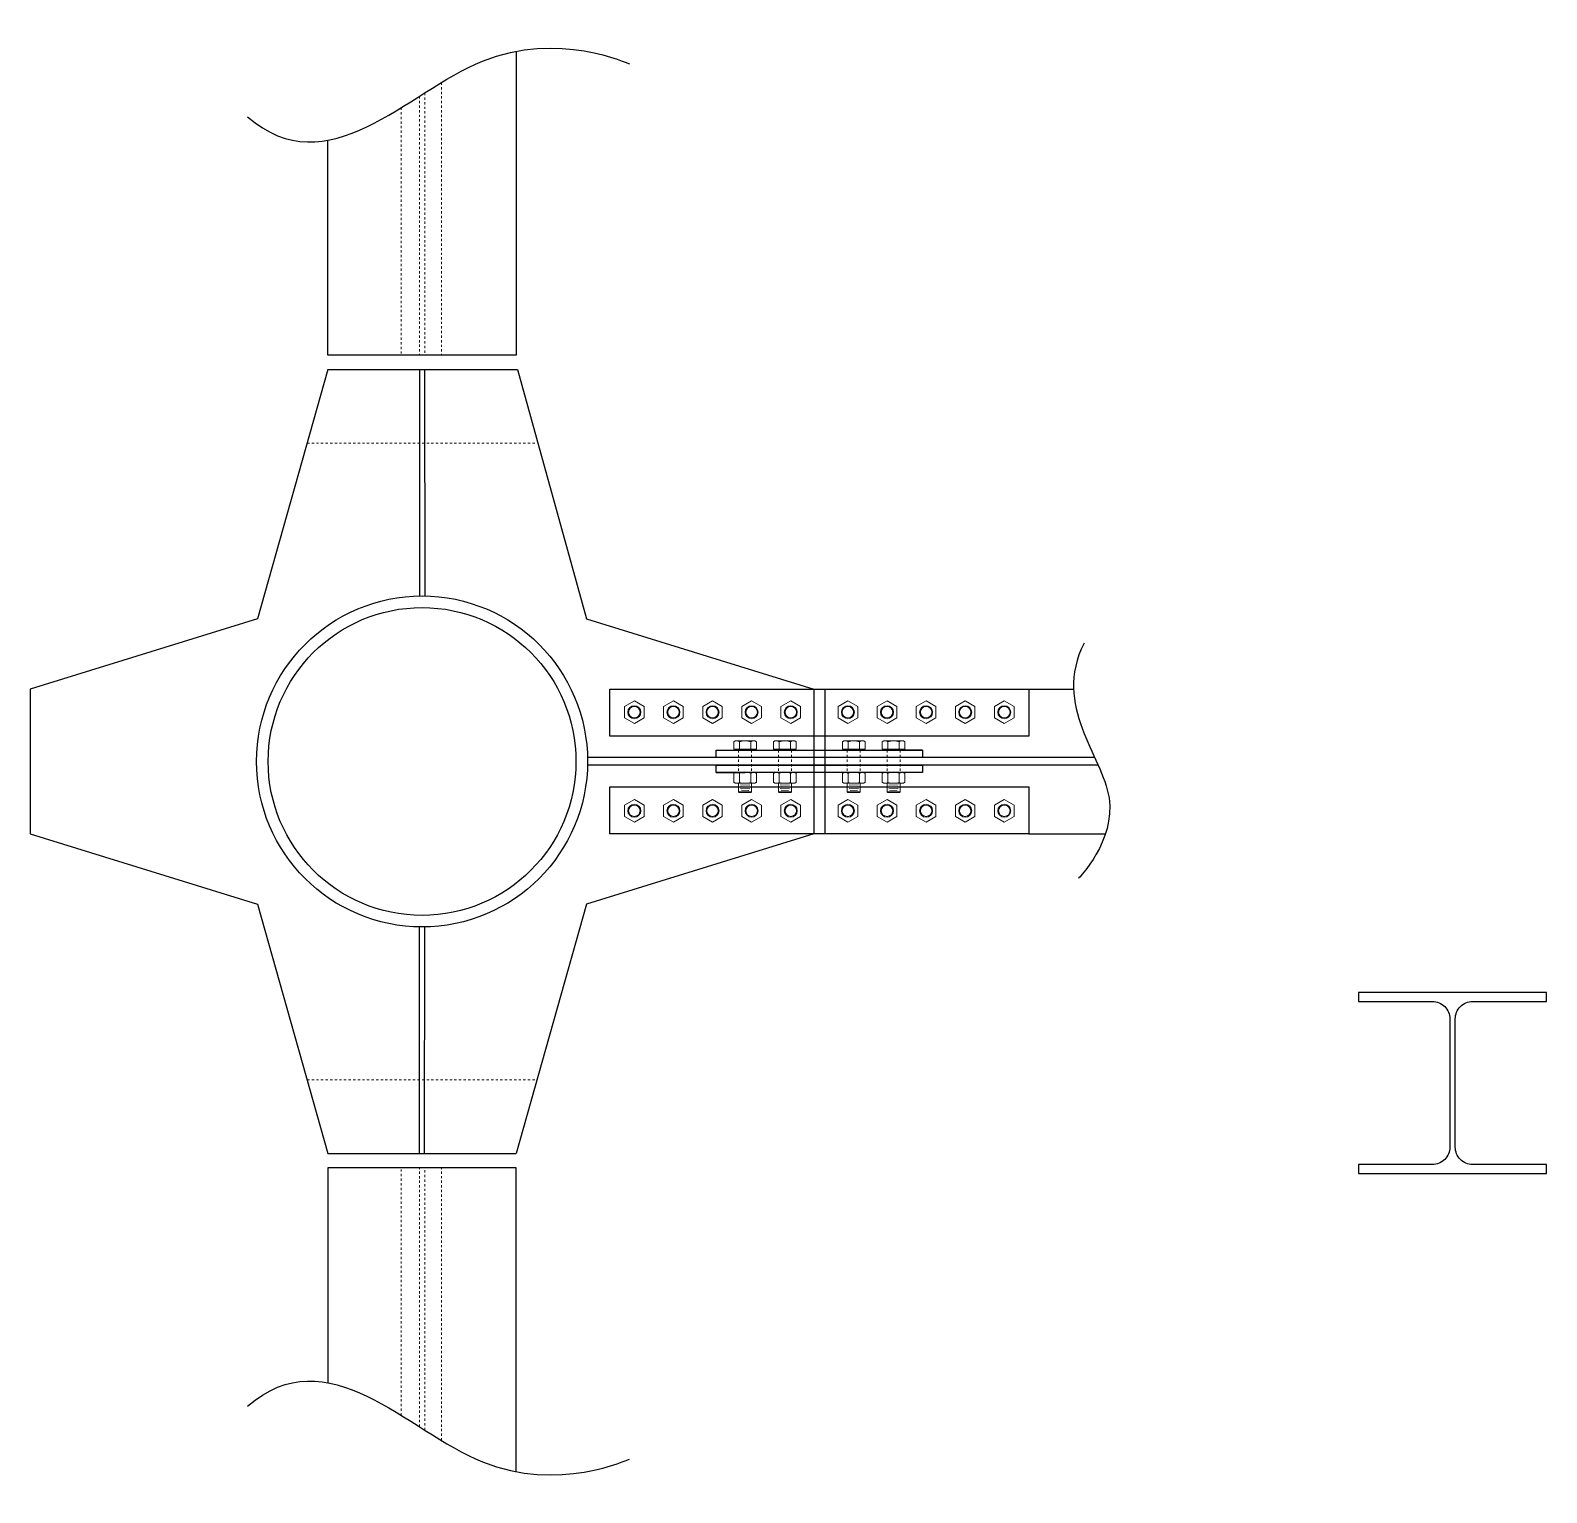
# Model space of a CAD drawing. Header units: millimetres. Extents: x -6949 to 83354, y -55091 to 16861.
# Drawn here: x 11473 to 13567, y -50931 to -48912 of the extents above; entities that cross this region are included whole.
import ezdxf

# ---------------------------------------------------------------- set-up
doc = ezdxf.new("R2010")
doc.units = ezdxf.units.MM
doc.linetypes.add('Tratto', pattern=[6.35, 3.175, -3.175])
for name, color, linetype, lineweight in [('bulloni', 5, 'Continuous', 18), ('SEZIONI acciaio - Steel sections', 220, 'Continuous', 25), ('tratteggio', 7, 'Tratto', 15)]:
    doc.layers.add(name, color=color, linetype=linetype, lineweight=lineweight)

# ---------------------------------------------------------------- blocks, each defined once
blk = doc.blocks.new('*U123')
at = {"layer": 'bulloni'}
blk.add_lwpolyline([(-15.6, 0), (-7.8, -13.5), (7.8, -13.5), (15.6, 0), (7.8, 13.5), (-7.8, 13.5)], close=True, dxfattribs=at)
for radius in [9, 7.88]:
    blk.add_circle((0, 0), radius, dxfattribs=at)
blk = doc.blocks.new('*U124')
at = {"color": 0, "linetype": 'ByBlock', "lineweight": -2, "transparency": 16777216}
for p in [(0, 0), (136, 0), (0, -54), (136, -54), (0, -108), (136, -108), (0, -162), (136, -162), (0, -216), (136, -216)]:
    blk.add_blockref('*U123', p, dxfattribs=at)
blk = doc.blocks.new('*U125')
at = {"layer": 'bulloni'}
blk.add_lwpolyline([(-15.6, 0), (-7.8, -13.5), (7.8, -13.5), (15.6, 0), (7.8, 13.5), (-7.8, 13.5)], close=True, dxfattribs=at)
for radius in [9, 7.88]:
    blk.add_circle((0, 0), radius, dxfattribs=at)
blk = doc.blocks.new('*U126')
at = {"color": 0, "linetype": 'ByBlock', "lineweight": -2, "transparency": 16777216}
for p in [(0, 0), (136, 0), (0, -54), (136, -54), (0, -108), (136, -108), (0, -162), (136, -162), (0, -216), (136, -216)]:
    blk.add_blockref('*U125', p, dxfattribs=at)
blk = doc.blocks.new('*U119')
at = {"layer": 'bulloni'}
for p, q in [((-35.6, 13.7), (-34.4, 15.6)), ((-35.6, 13.7), (-35.6, -13.7)), ((-34.4, 15.6), (-24.1, 15.6)), ((-34.4, 7.8), (-24.1, 7.8)), ((-24.1, 15.6), (-24.1, -15.6)), ((-24.1, 12.5), (-23.6, 12.5)), ((-23.6, 12.5), (-23.6, -12.5)), ((8, 13.7), (9.2, 15.6)), ((8, 13.7), (8, -13.7)), ((9.2, 15.6), (21.7, 15.6)), ((9.2, 7.8), (21.7, 7.8)), ((23, 13.7), (21.7, 15.6)), ((23, 13.7), (23, -13.7)), ((34.6, 9), (23, 9)), ((25.7, -6.5), (25, 6.5)), ((28.1, -5), (27.6, 5)), ((30.7, -6.5), (30, 6.5)), ((33.1, -5), (32.6, 5)), ((34.6, 9), (35.6, 8)), ((34.6, 9), (34.6, -9)), ((35.6, 8), (35.6, -8)), ((-35.6, -13.7), (-34.4, -15.6)), ((-24.1, -7.8), (-34.4, -7.8)), ((-34.4, -15.6), (-24.1, -15.6)), ((-24.1, -12.5), (-23.6, -12.5)), ((8, -13.7), (9.2, -15.6)), ((21.7, -7.8), (9.2, -7.8)), ((9.2, -15.6), (21.7, -15.6)), ((23, -13.7), (21.7, -15.6)), ((34.6, -9), (23, -9)), ((35.6, -8), (34.6, -9))]:
    blk.add_line(p, q, dxfattribs=at)
for centre, radius, start, end in [((-28.9, 11.7), 6.67, 144.2621, 215.7379), ((-10.8, 0), 24.8, 161.6858, 198.3142), ((-22.6, 10), 1, 180, 270), ((14.7, 11.7), 6.67, 144.2621, 215.7379), ((32.8, 0), 24.8, 161.6858, 198.3142), ((16.3, 11.7), 6.67, 324.2621, 35.7379), ((-1.8, 0), 24.8, 341.6858, 18.3142), ((-28.9, -11.7), 6.67, 144.2621, 215.7379), ((-22.6, -10), 1, 90, 180), ((14.7, -11.7), 6.67, 144.2621, 215.7379), ((16.3, -11.7), 6.67, 324.2621, 35.7379)]:
    blk.add_arc(centre, radius, start, end, dxfattribs=at)
at = {"layer": 'tratteggio'}
for points in [[(-22.6, 9), (8, 9)], [(-22.6, -9), (8, -9)]]:
    blk.add_lwpolyline(points, dxfattribs=at)
blk = doc.blocks.new('*U120')
at = {"color": 0, "linetype": 'ByBlock', "lineweight": -2, "transparency": 16777216}
for p in [(0, 0), (0, -55)]:
    blk.add_blockref('*U119', p, dxfattribs=at)
blk = doc.blocks.new('*U121')
at = {"layer": 'bulloni'}
for p, q in [((-35.6, 13.7), (-34.4, 15.6)), ((-35.6, 13.7), (-35.6, -13.7)), ((-34.4, 15.6), (-24.1, 15.6)), ((-34.4, 7.8), (-24.1, 7.8)), ((-24.1, 15.6), (-24.1, -15.6)), ((-24.1, 12.5), (-23.6, 12.5)), ((-23.6, 12.5), (-23.6, -12.5)), ((8, 13.7), (9.2, 15.6)), ((8, 13.7), (8, -13.7)), ((9.2, 15.6), (21.7, 15.6)), ((9.2, 7.8), (21.7, 7.8)), ((23, 13.7), (21.7, 15.6)), ((23, 13.7), (23, -13.7)), ((34.6, 9), (23, 9)), ((25.7, -6.5), (25, 6.5)), ((28.1, -5), (27.6, 5)), ((30.7, -6.5), (30, 6.5)), ((33.1, -5), (32.6, 5)), ((34.6, 9), (35.6, 8)), ((34.6, 9), (34.6, -9)), ((35.6, 8), (35.6, -8)), ((-35.6, -13.7), (-34.4, -15.6)), ((-24.1, -7.8), (-34.4, -7.8)), ((-34.4, -15.6), (-24.1, -15.6)), ((-24.1, -12.5), (-23.6, -12.5)), ((8, -13.7), (9.2, -15.6)), ((21.7, -7.8), (9.2, -7.8)), ((9.2, -15.6), (21.7, -15.6)), ((23, -13.7), (21.7, -15.6)), ((34.6, -9), (23, -9)), ((35.6, -8), (34.6, -9))]:
    blk.add_line(p, q, dxfattribs=at)
for centre, radius, start, end in [((-28.9, 11.7), 6.67, 144.2621, 215.7379), ((-10.8, 0), 24.8, 161.6858, 198.3142), ((-22.6, 10), 1, 180, 270), ((14.7, 11.7), 6.67, 144.2621, 215.7379), ((32.8, 0), 24.8, 161.6858, 198.3142), ((16.3, 11.7), 6.67, 324.2621, 35.7379), ((-1.8, 0), 24.8, 341.6858, 18.3142), ((-28.9, -11.7), 6.67, 144.2621, 215.7379), ((-22.6, -10), 1, 90, 180), ((14.7, -11.7), 6.67, 144.2621, 215.7379), ((16.3, -11.7), 6.67, 324.2621, 35.7379)]:
    blk.add_arc(centre, radius, start, end, dxfattribs=at)
at = {"layer": 'tratteggio'}
for points in [[(-22.6, 9), (8, 9)], [(-22.6, -9), (8, -9)]]:
    blk.add_lwpolyline(points, dxfattribs=at)
blk = doc.blocks.new('*U122')
at = {"color": 0, "linetype": 'ByBlock', "lineweight": -2, "transparency": 16777216}
for p in [(0, 0), (0, -55)]:
    blk.add_blockref('*U121', p, dxfattribs=at)

msp = doc.modelspace()

# ---------------------------------------------------------------- linework, layer by layer
for points in [[(12143.7, -48940.7), (12143.7, -49360.3), (11883.7, -49360.3), (11883.7, -49063.5)], [(11883.7, -49380.3), (11786.6, -49724.2), (11472.7, -49821.3)], [(11883.7, -49380.3), (12145.4, -49379.9)], [(12010.1, -49380.1), (12010, -49692.8)], [(12017, -49380.1), (12017.5, -49692.8)], [(12145.4, -49379.9), (12240.9, -49724.2), (12554.8, -49821.3)], [(12013.7, -49692.8), (12013.7, -49692.8)], [(11472.7, -49821.3), (11472.7, -50021.3)], [(12554.8, -49821.3), (12554.8, -49921.3), (12554.8, -50021.3)], [(12554.8, -49821.3), (12554.8, -50021.3)], [(12569.8, -49821.3), (12569.8, -50021.3)], [(12851.7, -49821.3), (12913.4, -49821.3)], [(12942.6, -49916), (12242.2, -49916)], [(12704.8, -49905.8), (12672.8, -49905.8)], [(12947.2, -49926.2), (12242.2, -49926.2)], [(12419.7, -49936.4), (12459.7, -49936.4)], [(12704.8, -49936.4), (12664.8, -49936.4)], [(11472.7, -50021.3), (11786.6, -50118.5), (11883.7, -50462.4)], [(12554.8, -50021.3), (12240.9, -50118.5), (12143.6, -50462.8)], [(12851.7, -50021.3), (12957.3, -50021.3)], [(12010.1, -50462.6), (12010, -50149.8)], [(12017, -50462.6), (12017.5, -50149.8)], [(11883.7, -50462.4), (12143.6, -50462.8)], [(12143.7, -50902), (12143.7, -50482.4), (11883.7, -50482.4), (11883.7, -50779.2)]]:
    msp.add_lwpolyline(points)
for points in [[(12851.7, -49821.3), (12851.7, -49886.3), (12272.8, -49886.3), (12272.8, -49821.3)], [(12419.7, -49916), (12419.7, -49905.8), (12704.8, -49905.8), (12704.8, -49916)], [(12419.7, -49936.4), (12419.7, -49926.2), (12704.8, -49926.2), (12704.8, -49936.4)], [(12851.7, -49956.3), (12851.7, -50021.3), (12272.8, -50021.3), (12272.8, -49956.3)]]:
    msp.add_lwpolyline(points, close=True)
for radius in [228.5, 212.5]:
    msp.add_circle((12013.7, -49921.3), radius)
for points in [[(11772.7, -49031.1), (11883.2, -49128), (12102.9, -48865.5), (12299.9, -48958.2), (12299.9, -48958.2)], [(12927.8, -49758), (12883.7, -49845.3), (13022.6, -49979.3), (12920.2, -50082.7), (12920.2, -50082.7)], [(11772.7, -50811.6), (11883.2, -50714.7), (12102.9, -50977.2), (12299.9, -50884.5), (12299.9, -50884.5)]]:
    msp.add_open_spline(points, degree=3)
at = {"layer": 'SEZIONI acciaio - Steel sections'}
msp.add_lwpolyline([(13566.6, -50240.2), (13306.6, -50240.2), (13306.6, -50252.7), (13408.9, -50252.7, -0.414214), (13432.9, -50276.7), (13432.9, -50453.7, -0.414214), (13408.9, -50477.7), (13306.6, -50477.7), (13306.6, -50490.2), (13566.6, -50490.2), (13566.6, -50477.7), (13464.4, -50477.7, -0.414214), (13440.4, -50453.7), (13440.4, -50276.7, -0.414214), (13464.4, -50252.7), (13566.6, -50252.7)], format="xyb", close=True, dxfattribs=at)
at = {"layer": 'tratteggio'}
for points in [[(12040.5, -48983.9), (12040.5, -49360.3)], [(12010, -49002.9), (12010, -49360.3)], [(12017.5, -48998.2), (12017.5, -49360.3)], [(11985, -49018.5), (11985, -49360.3)], [(11855, -49482), (12172.4, -49482)], [(11855, -50360.7), (12172.4, -50360.7)], [(11985, -50824.2), (11985, -50482.4)], [(12010, -50839.8), (12010, -50482.4)], [(12017.5, -50844.5), (12017.5, -50482.4)], [(12040.5, -50858.8), (12040.5, -50482.4)]]:
    msp.add_lwpolyline(points, dxfattribs=at)

# ---------------------------------------------------------------- block references
at = {"rotation": 270}
for name, p in [('*U124', (12522.8, -49853.3)), ('*U120', (12664.8, -49928.4))]:
    msp.add_blockref(name, p, dxfattribs=at)
at = {"xscale": -1, "rotation": 90}
for name, p in [('*U126', (12601.7, -49853.3)), ('*U122', (12459.7, -49928.4))]:
    msp.add_blockref(name, p, dxfattribs=at)

doc.saveas('drawing.dxf')
